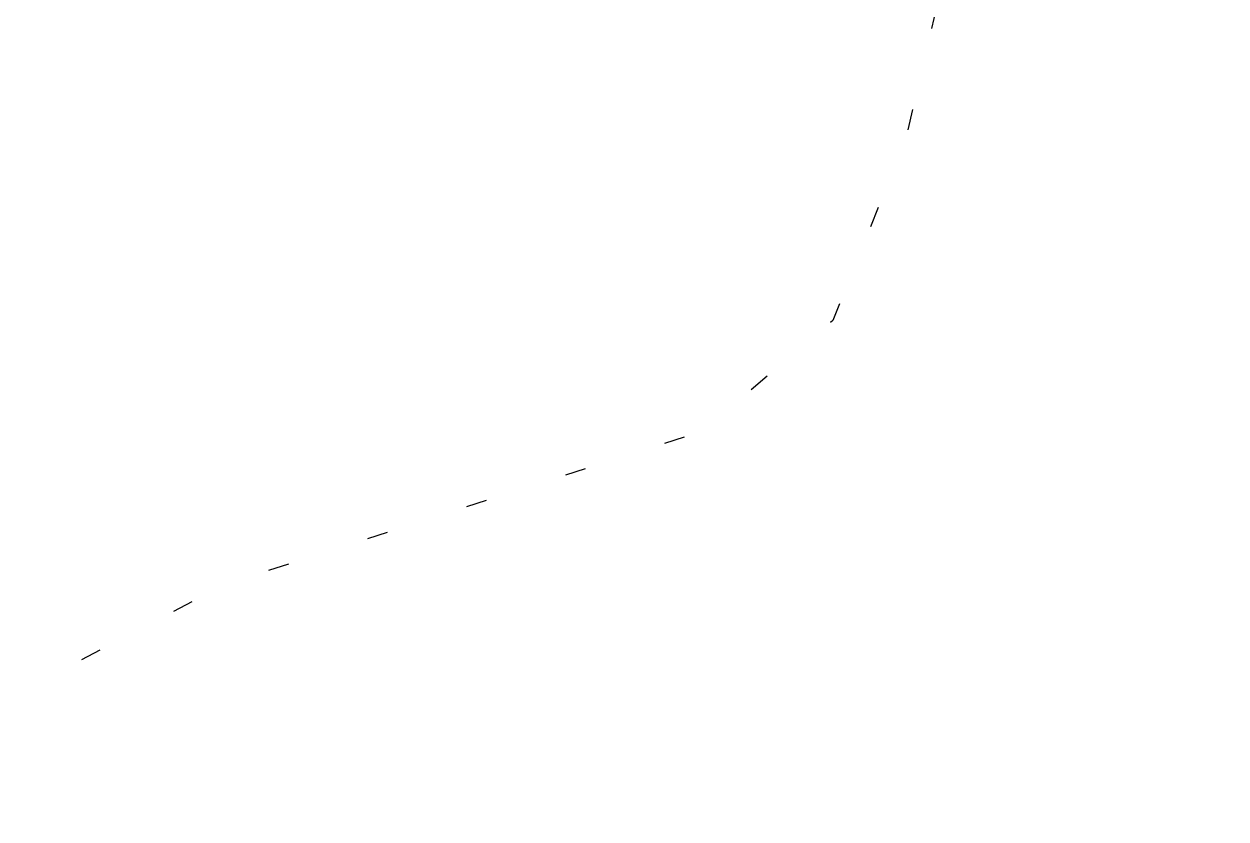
# Model space of a CAD drawing. Extents: x 538089 to 546766, y 6046620 to 6052605.
# Drawn here: x 542757.4 to 542873.1, y 6048037.4 to 6048113.8 of the extents above; entities that cross this region are included whole.
import ezdxf

# ---------------------------------------------------------------- set-up
doc = ezdxf.new("R2010")
doc.units = 0
doc.header["$LTSCALE"] = 5
doc.linetypes.add('foc-WHEELTRACKS', pattern=[2, 0.4, -1.6])
doc.layers.add('T-WATER-P3', color=160, linetype='foc-WHEELTRACKS')

msp = doc.modelspace()

# ---------------------------------------------------------------- linework, layer by layer
at = {"layer": 'T-WATER-P3', "flags": 128}
msp.add_lwpolyline([(543142.653, 6048502.639), (543114.499, 6048483.588), (543100.254, 6048457.796), (543089.016, 6048444.174), (543074.785, 6048439.466), (543038.485, 6048437.415), (543021.453, 6048429.045), (543001.683, 6048385.605), (542992.77, 6048370.452), (542982.758, 6048358.169), (542959.378, 6048336.236), (542942.795, 6048310.572), (542933.268, 6048298.986), (542901.544, 6048269.29), (542891.38, 6048258.389), (542883.527, 6048245.981), (542878.697, 6048231.779), (542872.798, 6048197.959), (542853.929, 6048152.567), (542842.204, 6048102.643), (542835.221, 6048085.306), (542822.649, 6048074.637), (542776.67, 6048059.888), (542747.432, 6048044.536), (542731.455, 6048038.044), (542721.711, 6048027.096), (542717.328, 6048004.908), (542710.714, 6047976.476), (542692.718, 6047971.487), (542684.928, 6047958.969), (542681.037, 6047936.057), (542672.44, 6047924.714), (542650.009, 6047926.041), (542621.557, 6047912.399), (542605.227, 6047909.589), (542582.667, 6047909.12), (542545.715, 6047903.933), (542530.429, 6047904.144), (542527.417, 6047905.236), (542516.37, 6047915.435), (542500.646, 6047945.692), (542479.711, 6047969.87), (542472.283, 6047982.573), (542460.847, 6047990.029), (542457.767, 6047988.581), (542448.388, 6047977.398), (542444.355, 6047962.957), (542444.555, 6047934.246), (542441.283, 6047919.524), (542430.276, 6047907.437), (542414.475, 6047901.854), (542378.491, 6047906.393), (542363.995, 6047901.76), (542359.472, 6047897.619), (542351.551, 6047885.577), (542346.247, 6047871.53), (542345.173, 6047855.664), (542351.108, 6047837.368), (542367.949, 6047805.295), (542380.237, 6047771.621), (542384.597, 6047754.416), (542386.655, 6047735.779), (542386.956, 6047672.302), (542389.928, 6047615.34), (542384.151, 6047590.725), (542371.347, 6047562.275), (542355.415, 6047534.408), (542350.091, 6047520.368), (542347.542, 6047492.418), (542352.447, 6047478.16), (542364.786, 6047467.312)], dxfattribs=at)

doc.saveas('drawing.dxf')
